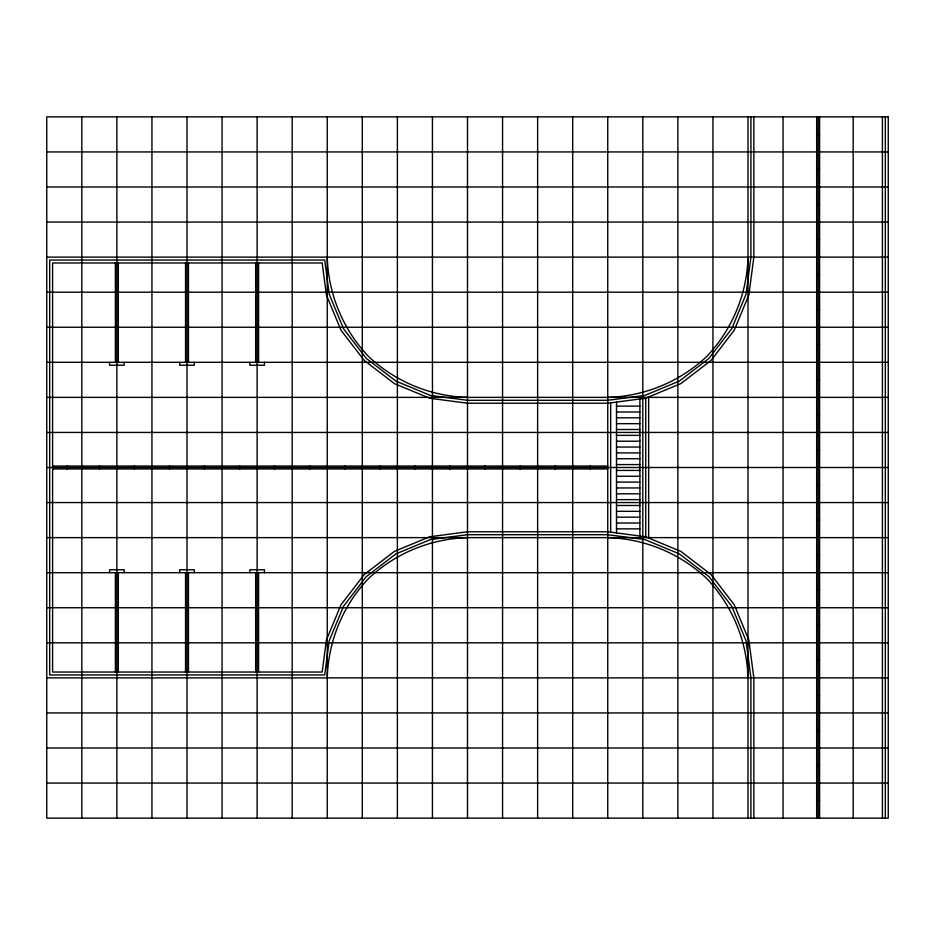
<?xml version="1.0" encoding="UTF-8"?>
<svg xmlns="http://www.w3.org/2000/svg" width="935" height="935" viewBox="0 0 935 935"><rect width="100%" height="100%" fill="white"/><g stroke="black" fill="none" stroke-linecap="round" stroke-linejoin="round"><path stroke-width="1.4" d="M327.25 677.875C328.325 640.872 342.923 605.623 368.332 578.707C395.248 553.298 430.497 538.7 467.5 537.625M748 257.125C746.925 294.128 732.327 329.377 706.918 356.293C680.002 381.702 644.753 396.3 607.75 397.375M816.664 134.406L819.586 134.406M46.75 151.938L888.25 151.938M816.664 169.469L819.586 169.469M46.75 187L888.25 187M816.664 204.531L819.586 204.531M46.75 222.062L888.25 222.062M816.664 239.594L819.586 239.594M46.75 257.125L888.25 257.125M816.664 274.656L819.586 274.656M46.75 292.188L888.25 292.188M816.664 309.719L819.586 309.719M46.75 327.25L888.25 327.25M816.664 344.781L819.586 344.781M46.75 362.312L888.25 362.312M816.664 379.844L819.586 379.844M46.75 397.375L888.25 397.375M616.516 406.141L639.891 406.141M616.516 411.984L639.891 411.984M816.664 414.906L819.586 414.906M616.516 417.828L639.891 417.828M616.516 423.672L639.891 423.672M616.516 429.516L639.891 429.516M46.75 432.438L888.25 432.438M616.516 435.359L639.891 435.359M616.516 441.203L639.891 441.203M616.516 447.047L639.891 447.047M816.664 449.969L819.586 449.969M616.516 452.891L639.891 452.891M616.516 458.734L639.891 458.734M616.516 464.578L639.891 464.578M52.594 466.039L607.75 466.039M46.75 467.5L888.25 467.5M52.594 468.961L607.75 468.961M616.516 470.422L639.891 470.422M616.516 476.266L639.891 476.266M616.516 482.109L639.891 482.109M816.664 485.031L819.586 485.031M616.516 487.953L639.891 487.953M616.516 493.797L639.891 493.797M616.516 499.641L639.891 499.641M46.75 502.562L888.25 502.562M616.516 505.484L639.891 505.484M616.516 511.328L639.891 511.328M616.516 517.172L639.891 517.172M816.664 520.094L819.586 520.094M616.516 523.016L639.891 523.016M616.516 528.859L639.891 528.859M46.75 537.625L888.25 537.625M816.664 555.156L819.586 555.156M46.75 572.688L888.25 572.688M816.664 590.219L819.586 590.219M46.75 607.75L888.25 607.75M816.664 625.281L819.586 625.281M46.75 642.812L888.25 642.812M816.664 660.344L819.586 660.344M46.75 677.875L888.25 677.875M816.664 695.406L819.586 695.406M46.75 712.938L888.25 712.938M816.664 730.469L819.586 730.469M46.75 748L888.25 748M816.664 765.531L819.586 765.531M46.75 783.062L888.25 783.062M816.664 800.594L819.586 800.594M467.5 397.375C430.497 396.3 395.248 381.702 368.332 356.293C342.923 329.377 328.325 294.128 327.25 257.125M607.75 537.625C644.753 538.7 680.002 553.298 706.918 578.707C732.327 605.623 746.925 640.872 748 677.875M885.328 116.875L885.328 818.125M882.406 116.875L882.406 818.125M853.188 116.875L853.188 818.125M819.586 116.875L819.586 818.125M818.125 116.875L818.125 818.125M816.664 116.875L816.664 818.125M783.062 116.875L783.062 818.125M753.844 116.875L753.844 257.125L748.865 294.934L734.267 330.172L711.056 360.431L680.797 383.642L645.559 398.24L607.75 403.219L467.5 403.219L429.691 398.24L394.453 383.642L364.194 360.431L340.983 330.172L326.385 294.934L322.178 262.969L52.594 262.969L52.594 672.031L322.178 672.031L326.385 640.066L340.983 604.828L364.194 574.569L394.453 551.358L429.691 536.76L467.5 531.781L607.75 531.781L645.559 536.76L680.797 551.358L711.056 574.569L734.267 604.828L748.865 640.066L753.844 677.875L753.844 818.125M750.922 116.875L750.922 257.125L746.048 294.186L731.743 328.711L708.987 358.362L679.336 381.118L644.811 395.423L607.75 400.297L467.5 400.297L430.439 395.423L395.914 381.118L366.263 358.362L343.507 328.711L329.202 294.186L324.714 260.047L49.672 260.047L49.672 674.953L324.714 674.953L329.202 640.814L343.507 606.289L366.263 576.638L395.914 553.882L430.439 539.577L467.5 534.703L607.75 534.703L644.811 539.577L679.336 553.882L708.987 576.638L731.743 606.289L746.048 640.814L750.922 677.875L750.922 818.125M748 116.875L748 818.125M712.938 116.875L712.938 818.125M677.875 116.875L677.875 818.125M648.656 396.954L648.656 538.046M645.734 398.17L645.734 536.83M642.812 116.875L642.812 818.125M639.891 398.988L639.891 536.012M616.516 402.062L616.516 532.938M610.672 402.833L610.672 532.167M607.75 116.875L607.75 818.125M590.219 466.039L590.219 468.961M572.688 116.875L572.688 818.125M555.156 466.039L555.156 468.961M537.625 116.875L537.625 818.125M520.094 466.039L520.094 468.961M502.562 116.875L502.562 818.125M485.031 466.039L485.031 468.961M467.5 116.875L467.5 818.125M449.969 466.039L449.969 468.961M432.438 116.875L432.438 818.125M414.906 466.039L414.906 468.961M397.375 116.875L397.375 818.125M379.844 466.039L379.844 468.961M362.312 116.875L362.312 818.125M344.781 466.039L344.781 468.961M327.25 116.875L327.25 818.125M309.719 466.039L309.719 468.961M292.188 116.875L292.188 818.125M274.656 466.039L274.656 468.961M264.43 362.312L264.43 365.234L249.82 365.234L249.82 362.312M264.43 572.688L264.43 569.766L249.82 569.766L249.82 572.688M258.586 262.969L258.586 362.312M258.586 572.688L258.586 672.031M257.125 116.875L257.125 818.125M255.664 262.969L255.664 362.312M255.664 572.688L255.664 672.031M239.594 466.039L239.594 468.961M222.062 116.875L222.062 818.125M204.531 466.039L204.531 468.961M194.305 362.312L194.305 365.234L179.695 365.234L179.695 362.312M194.305 572.688L194.305 569.766L179.695 569.766L179.695 572.688M188.461 262.969L188.461 362.312M188.461 572.688L188.461 672.031M187 116.875L187 818.125M185.539 262.969L185.539 362.312M185.539 572.688L185.539 672.031M169.469 466.039L169.469 468.961M151.938 116.875L151.938 818.125M134.406 466.039L134.406 468.961M124.18 362.312L124.18 365.234L109.57 365.234L109.57 362.312M124.18 572.688L124.18 569.766L109.57 569.766L109.57 572.688M118.336 262.969L118.336 362.312M118.336 572.688L118.336 672.031M116.875 116.875L116.875 818.125M115.414 262.969L115.414 362.312M115.414 572.688L115.414 672.031M99.344 466.039L99.344 468.961M81.812 116.875L81.812 818.125M67.203 466.039L67.203 468.961M888.25 116.875L46.75 116.875L46.75 818.125L888.25 818.125L888.25 116.875"/></g></svg>
